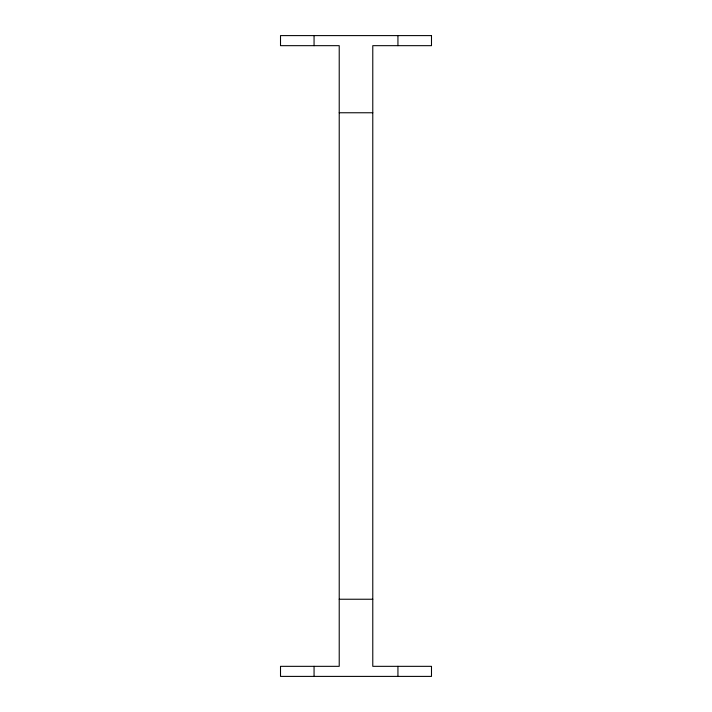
<?xml version="1.0" encoding="UTF-8"?>
<svg xmlns="http://www.w3.org/2000/svg" width="712" height="712" viewBox="0 0 712 712"><rect width="100%" height="100%" fill="white"/><g stroke="black" fill="none" stroke-linecap="round" stroke-linejoin="round"><path stroke-width="1.07" d="M339.224 112.763L372.776 112.763M339.224 599.237L372.776 599.237M397.937 35.6L397.937 45.666M397.937 666.334L397.937 676.4M314.063 35.6L314.063 45.666M314.063 666.334L314.063 676.4M431.49 35.6L280.51 35.6L280.51 45.666L339.224 45.666L339.224 666.334L280.51 666.334L280.51 676.4L431.49 676.4L431.49 666.334L372.776 666.334L372.776 45.666L431.49 45.666L431.49 35.6"/></g></svg>
